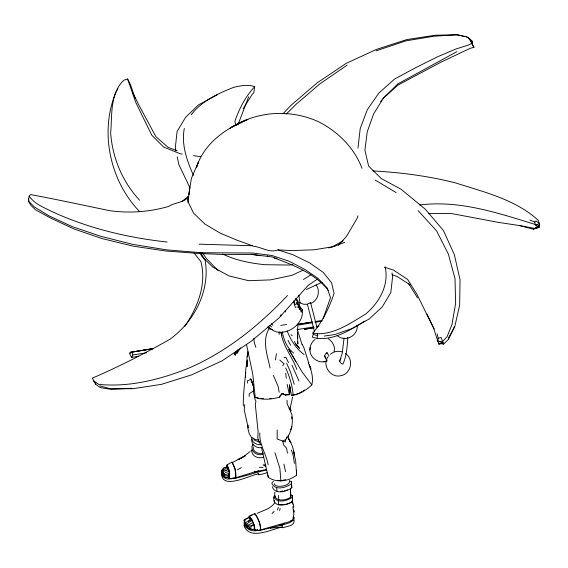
<?xml version="1.0" encoding="UTF-8"?>
<svg xmlns="http://www.w3.org/2000/svg" width="568" height="568" viewBox="0 0 568 568"><rect width="100%" height="100%" fill="white"/><g stroke="black" fill="none" stroke-linecap="round" stroke-linejoin="round"><path stroke-width="0.85" d="M224.026 476.225L225.127 477.503L227.69 477.489L228.08 476.822M268.274 326.224C279.477 341.105 305.3 326.245 302.169 309.382L299.954 306.834C300.373 313.366 299.868 306.23 296.78 306.99M287.096 400.291L287.089 403.635L291.995 414.846L291.853 418.829M221.896 471.255L221.797 472.221M248.117 518.066L249.21 516.333L254.784 513.536C258.191 518.158 261.01 524.591 260.336 530.363C261.266 524.619 258.177 519.259 255.572 514.381L255.025 514.033M279.158 334.474L279.179 331.918M252.852 445.844L252.866 444.425L251.944 446.427C251.276 452.504 257.609 455.834 262.863 454.4M299.939 307.409L299.954 306.834M131.797 357.378C135.148 349.498 126.039 350.903 131.797 357.378L138.741 356.25M272.725 486.677L272.612 487.692C276.084 494.771 286.897 491.476 291.817 487.784L291.32 481.785L289.417 480.585M291.817 487.784L291.32 481.785M130.079 353.665L130.1 352.82M245.085 522.915L245.809 524.008M182.065 201.356L188.036 196.713C185.537 202.577 173.836 202.492 168.852 206.376C149.554 211.942 129.327 213.511 109.432 210.614C83.269 205.218 56.963 199.482 30.786 194.611L29.153 196.123L28.4 201.257L30.942 205.396L35.465 209.762L50.957 218.24L74.017 228.989L101.913 238.524L133.338 246.192L165.863 251.013L197.827 253.413L226.22 254.62L251.56 254.507L270.276 256.679L272.69 257.055L274.436 258C294.032 265.355 315.247 273.577 328.467 290.589M226.525 466.676L227.008 466.008L228.08 467.223L229.209 471.454L228.819 477.297L229.181 478.575L229.436 471.241L227.065 464.88L226.334 466.775M382.846 98.782L397.82 85.172L440.541 62.388L470.169 48.337L473.982 47.314L472.533 45.291L472.633 41.578L468.493 37.729L466.072 37.048M298.988 306.166L296.553 302.474L296.02 304.661L295.36 304.597M249.16 396.428L249.245 393.823L253.356 390.94M274.649 495.573L274.032 496.191C271.184 508.126 286.847 505.889 292.563 501.48L292.271 495.58L290.461 494.529M247.712 352.671L247.556 356.903L247.911 351.762L246.952 357.208L247.115 366.537L247.158 360.034L245.766 369.292L245.44 377.578L245.667 372.565C244.687 383.698 243.061 395.016 243.317 406.141M131.861 388.242L111.562 389.421L100.486 387.667L95.637 384.302L95.701 382.569L94.025 381.341L92.336 378.11C118.939 366.736 144.769 353.466 169.981 339.238C194.568 321.396 210.643 290.049 205.02 259.491L202.101 256.722L199.794 252.767M347.772 337.3C347.162 346.366 346.807 355.873 342.831 364.216L341.24 363.435L339.586 361.312L340.949 358.507M229.124 474.94L229.28 473.3M277.191 430.011L277.149 439.014L285.413 442.01L285.711 439.476C291.086 433.199 293.024 424.914 292.066 416.813M267.571 472.604L261.493 474.351L258.717 474.763L258.738 473.96C252.149 474.003 221.79 490.972 221.591 473.648M344.073 338.045L342.184 353.466L339.586 361.312M384.515 267.223L393.539 270.098L407.682 279.499L417.011 294.416L433.647 328.318L437.779 341.105L442.983 342.958L438.979 344.279L439.029 343.406M184.316 128.403C181.156 144.783 187 160.645 193.468 175.441M297.582 330.448L297.859 326.146M248.131 425.084L247.889 428.698L249.26 433.689L251.347 437.147L255.337 439.554L258.717 440.129M244.339 524.278L243.928 525.315C249.089 541.347 272.718 528.602 282.637 526.997L282.615 527.786C286.485 526.351 294.714 526.145 294.118 520.43M259.846 432.965C258.951 444.112 266.229 453.917 268.146 464.759M188.477 199.112L188.81 195.236M228.08 467.223L228.286 467.769M229.145 474.72L229.252 473.627M260.343 530.256L260.478 528.957L260.343 530.37L282.615 524.931L289.872 522.603L293.933 519.855L294.125 517.327L293.301 516.177M222.322 471.894L222.99 470.496L227.321 467.599M293.301 517.519L292.818 519.592L289.794 521.63L260.35 529.923M274.855 492.286C272.881 502.446 285.597 500.855 290.717 497.177L290.582 488.324M357.982 148.12L360.226 128.503L367.389 109.603L378.813 93.131L394.526 79.087L415.165 67.94L437.509 56.8L455.777 49.061L468.387 45.057L471.845 43.367L469.977 39.803L467.002 36.75L456.154 34.833L433.916 36.224L405.786 40.875L376.137 50.843M245.965 524.626L246.249 525.776M236.387 352.607L237.239 353.033L237.687 349.789M472.292 44.077L472.633 41.578L469.977 39.803L473.982 47.314M428.748 213.639L450.644 213.369L498.257 222.358L519.543 225.567L533.693 229.259L534.886 228.45L539.075 227.527L539.6 223.927L538.173 220.242C515.46 199.467 484.156 192.098 455.579 182.924C428.492 176.009 400.731 172.438 372.842 170.911M288.068 394.49L285.534 394.71L281.778 393.532L285.676 395.15L289.375 394.71L290.461 389.527L290.305 386.886M438.979 344.279L437.779 341.105L438.191 338.301L437.119 333.778M274.202 501.374L274.337 500.458M222.542 473.826L222.62 472.477M334.147 351.585C335.503 346.622 332.529 341.517 328.446 338.805M327.182 360.85C318.747 364.94 307.877 356.619 310.277 347.446M255.948 400.873L255.323 404.7L258.099 431.467L257.801 437.545L258.341 439.959L260.698 444.815M309.851 350.094C309.915 345.912 311.64 341.915 315.062 339.423M188.739 194.767L191.437 178.281L198.637 161.639L196.478 167.581C203.593 143.86 225.844 128.041 247.975 119.344L229.983 128.169C256.771 110.994 289.985 108.658 318.925 121.907C338.109 131.804 354.318 147.857 361.979 168.284M276.446 353.686L275.416 359.871M300.074 309.666L299.336 304.136L297.362 299.968L295.608 298.306M454.265 326.43L453.924 328.141L448.535 339.316L443.608 344.109L439.788 343.526M244.737 404.615L244.204 409.748L248.209 427.938M253.882 524.86L251.34 525.918L249.253 528.268C249.48 529.845 251.766 530.235 252.845 529.248M237.346 350.541L235.294 355.085L234.428 354.673L234.953 352.295M236.181 351.116L235.294 355.085M287.181 384.344L289.375 394.71L289.46 384.557L291.448 395.435C299.123 394.725 306.351 390.209 311.825 384.877C313.621 378.224 311.512 371.224 309.24 364.933L310.916 368.937L308.239 362.675M228.826 471.135L228.648 470.354M292.634 397.075L289.829 409.528L289.318 408.136M275.317 496.83L275.501 496.041M191.189 114.701C201.959 100.877 218.062 93.429 234.009 87.238C240.782 85.775 247.968 84.128 254.698 86.705L253.804 92.868L252.533 93.912L243.182 108.616M245.106 523.916L245.44 522.752M279.562 510.667L280.18 508.325M228.869 470.68L228.237 471.596L225.319 472.661M312.833 333.025L313.33 334.403L312.23 337.136L317.058 338.379L317.732 333.75L312.833 333.025C322.617 321.552 329.262 307.664 334.09 293.429L331.57 282.814L323.256 272.413L309.603 262.863L292.875 254.705L277.958 249.899C269.892 253.25 261.749 247.179 253.811 246.292L236.458 240.001L220.256 233.164L204.927 224.062L193.61 213.199L187.937 201.597L187.923 197.756M357.961 215.755L357.166 218.275L346.48 236.409L338.414 245.291M302.169 309.382L301.21 312.308L299.996 307.742L300.096 309.581M237.971 124.733L248.67 96.801M290.759 429.649L291.888 426.398M245.497 525.173L245.632 524.598M323.121 318.733L330.498 297.696L327.182 287.877L318.037 278.434L304.846 269.381L289.275 261.294L272.143 255.55L252.902 253.03L201.335 252.732L166.488 249.835L132.671 244.354L101.061 236.366L72.342 226.682L49.068 215.875L34.336 206.965L29.124 201.789L28.457 198.779M228.755 469.424L228.421 468.046L226.973 469.864M293.166 517.924L293.848 514.416L292.847 506.67M286.258 438.382L286.861 436.899M244.467 522.155L244.041 523.171L245.206 526.6L248.954 529.617L254.201 530.91L260.116 530.299L258.788 530.377M189.57 193.106L188.888 194.661L189.861 187.603L178.785 164.436L177.23 156.846M277.276 509.986L278.419 507.409M234.428 354.673L235.457 352.401M247.257 521.346C248.947 521.048 252.348 519.18 249.409 517.895L250.658 519.237L251.028 518.939M310.398 303.007L310.575 302.637L307.359 304.143L314.502 331.542M328.134 356.647C321.516 365.224 330.761 378.494 340.977 375.675C351.003 373.971 354.276 359.068 345.387 353.58M227.172 466.122L227.065 466.094M448.308 338.237L454.805 326.543L459.675 305.08L460.037 279.726L454.315 254.563L443.345 230.402L425.219 209.159L400.987 189.165L381.249 178.565L368.625 166.119L364.912 150.243L367.219 131.854L373.616 113.934L383.57 97.845L397.948 83.851L456.864 51.674M267.883 326.678L269.033 328.765C261.827 340.693 267.443 355.348 270.056 367.915M326.962 360.084C324.172 357.797 323.923 354.496 326.983 352.636L328.986 355.902M254.393 514.203L254.784 513.536M116.199 91.746C99.18 131.35 109.837 180.766 139.572 211.53M117.065 90.276L117.924 88.807M247.676 527.402L247.591 528.297L249.572 528.822M184.636 326.643C197.394 307.955 206.951 284.291 200.866 261.543L194.228 253.257M251.951 520.316L251.809 519.841L254.095 526.131L254.578 530.569L257.361 530.427M250.978 520.26L251.83 519.89L251.489 519.77C250.161 517.469 252.625 521.14 251.489 519.77M237.239 353.033L240.52 347.857M231.659 462.6L231.957 462.132L232.34 462.395L234.974 468.685L235.777 472.874L235.905 478.114L229.181 478.575M253.385 524.385L252.696 525.443L253.385 524.392L254.088 525.861M380.73 101.566L381.71 100.103M274.656 502.857C270.78 508.8 263.197 510.447 257.155 513.33M254.698 86.705C245.433 96.524 239.199 108.708 234.84 121.495L236.054 125.677M225.411 467.208L225.091 467.67L227.626 466.562M282.715 365.792L284.071 363.875L279.768 360.055M246.334 526.209L246.604 527.182L247.435 527.317M248.443 527.097L250.239 525.293M246.484 344.3L252.767 374.198L255.231 397.486C263.055 400.191 271.745 399.425 279.577 397.124L282.381 393.482L285.676 395.15M279.868 395.988L280.819 394.76M222.386 472.185L222.4 471.397M227.825 468.983L228.478 468.153M247.101 527.04L248.614 525.982M223.075 469.218C218.659 473.371 223.948 479.91 229.195 478.994C241.812 477.773 253.846 472.718 266.243 470.091M221.967 471.262L221.769 470.339L223.778 468.834M248.578 517.846C249.132 516.589 250.332 517.505 250.225 518.584M221.769 470.339L222.124 469.935L222.329 470.851M223.103 469.317L222.933 468.87L224.119 467.606M283.02 113.742L290.717 105.549L317.228 82.814L346.146 63.382L376.414 49.43L406.844 39.575L435.514 35.209L458.007 34.762L464.461 36.586M222.514 469.558L224.367 467.855M222.968 473.982L222.202 473.464L222.386 472.846M330.313 354.283C333.451 351.422 338.137 350.605 342.163 351.848M287.55 295.459C259.406 325.265 226.852 351.663 189.002 368.029C160.595 379.509 129.504 387.419 98.704 384.387L94.025 381.341M222.912 475.025L222.976 474.372M286.08 114.239L296.063 104.299L319.869 83.894L347.126 65.135M272.051 513.436L274.166 511.335M519.543 225.567L534.886 228.45L537.676 227.363L539.337 225.73C500.713 213.923 460.534 199.702 419.575 205.012M251.205 520.884L246.519 523.937L246.058 525.365M223.274 472.356L222.677 472.931L223.181 473.357M534.744 222.067L535.979 220.902L539.6 223.927L535.411 224.85L534.744 222.067L529.816 219.986M533.693 229.259L534.928 228.095M250.58 529.298L251.326 527.977M249.899 451.702L242.607 457.339L238.042 459.64L245.369 455.728L232.234 462.643L235.102 468.955L235.905 478.114M274.259 483.51C274.642 488.757 290.539 485.917 289.382 481.281M250.751 451.113L251.865 450.175M294.508 455.075L293.521 450.956L295.687 461.322L296.624 475.125C288.92 481.202 276.637 483.325 268.323 477.297L261.543 447.776M273.456 481.408L272.029 482.658L271.973 483.688C275.48 490.837 286.322 487.6 291.285 483.844M252.199 522.808L247.783 525.521L247.179 526.401L247.392 527.239M222.493 471.142L221.889 471.603L222.244 471.994M225.382 470.503L223.117 471.994L222.727 473.57M222.464 470.794L223.359 470.112M292.215 497.398C287.451 500.77 277.283 503.724 273.911 497.156M245.944 522.681L245.305 523.128L245.738 523.781M224.559 473.293L223.529 474.457L223.025 474.202M290.773 520.97L291.249 520.636M317.384 279.115L308.239 285.328L278.739 318.194L251.106 341.325L222.187 360.765L191.664 374.866L161.369 384.373L132.692 388.739L109.844 388.618L99.847 385.885M246.547 524.527L245.923 524.953L246.342 525.514M246.945 525.116L247.868 524.505M303.44 279.484L310.873 274.834M246.491 521.964L245.404 523.014L245.198 524.718M285.711 439.476L282.63 441.357L283.872 445.312L286.577 448.173L287.429 453.094M534.886 228.45L536.37 227.541M537.853 226.632L539.337 225.73M228.08 477.333L229.018 476.758M364.947 321.026C350.577 329.788 334.68 340.275 317.058 338.379M299.35 393.099L301.885 391.572M303.156 390.805L304.611 389.939M231.957 462.132L227.065 464.88M279.889 524.491L282.615 524.931L284.334 523.263L282.615 524.931L279.122 524.669L280.514 524.299M343.093 240.768L332.351 246.839L328.638 247.96M255.231 397.486L255.735 397.202M237.509 469.722L241.336 467.634M247.257 518.534L244.07 519.976L244.212 521.765M225.489 470.865L227.136 470.006M245.056 521.864L244.389 520.636L245.475 520.075M266.016 469.58L254.301 471.866L258.823 471.128M248.976 517.299L244.07 519.976L244.389 520.636M228.947 476.63L226.462 477.368L224.878 477.148M252 514.999L249.21 516.333L249.934 516.731C252.54 520.842 255.501 525.464 254.578 530.569C258.248 530.05 253.633 531.57 254.279 529.333L254.578 530.569L260.101 530.299M229.593 474.812L226.284 475.821L224.651 475.728L223.43 474.124L224.537 473.605M248.216 521.317L249.899 520.529M306.408 289.502L322.077 282.204M303.042 270.176L291.881 275.352L270.368 279.889L248.642 280.699L229.067 275.934L212.695 267.045L205.02 259.491M344.733 242.28L333.842 246.583L314.118 249.778L292.243 250.58L277.958 249.899M229.131 473.272L226.312 474.429L223.65 474.649L223.87 476.609M252.852 529.475L253.917 529.064M260.016 529.901L262.04 529.34M217.168 94.821L198.353 104.995L185.544 117.377L177.088 131.471L175.327 147.573L176.016 150.946M295.218 394.561L291.448 395.435M296.56 394.078L298.654 393.34M310.128 303.539C317.796 301.551 320.856 291.001 316.049 284.902M438.191 338.301L441.066 337.385L443.608 344.109M135.184 98.683L130.597 84.88L127.587 79.009L123.824 80.18C109.688 93.727 112.272 115.162 110.653 132.962C112.485 158.018 122.468 181.845 139.65 200.248M347.211 338.244C353.154 337.243 357.847 331.471 357.222 325.414M284.504 490.795L287.451 489.928M235.834 477.724L254.279 472.001L258.404 471.184L256.814 471.504M283.957 357.769L285.832 357.251L288.487 362.597M323.774 361.752L324.413 361.582M281.778 480.535L285.541 479.64M234.172 478.036L232.511 478.348L235.429 478.157M293.031 264.496L289.616 265.057L264.936 264.702C250.41 263.247 235.805 260.371 222.606 254.017M312.428 321.978L297.767 324.363L310.703 322.262M315.02 321.559L322.035 320.402M131.627 352.053L153.374 348.518M296.915 325.294L311.811 322.873M315.148 322.333L322.063 321.211M132.522 355.057L146.508 352.785M304.306 329.326L313.941 327.757M297.099 329.596L313.664 326.919M316.284 326.493L318.896 326.067M304.384 329.298L313.976 327.743M280.748 325.393L286.613 324.505M324.349 336.043L334.737 334.545L352.132 328.474L369.292 318.925L382.356 306.727L390.848 292.492L392.616 276.396L392.005 272.924M227.385 477.518L226.888 477.574M536.582 227.867L539.075 227.527M263.481 457.29C258.27 458.944 251.12 456.352 251.83 449.87M280.706 491.292L282.985 490.993M269.715 398.651L271.163 398.459M263.417 453.051C258.987 454.35 252.668 452.49 253.221 446.839M441.4 343.136L442.983 342.958M270.183 528.169L282.637 526.997M265.306 464.801L263.012 464.887L265.845 466.484M317.732 333.75C335.645 333.927 351.244 322.681 365.998 313.834C379.389 302.282 389.314 284.873 385.104 266.79M346.565 338.414C343.193 338.762 339.55 337.868 337.058 335.482M267.272 255.955L267.698 255.955M227.25 466.363L227.647 466.363M199.176 244.162L252.185 245.752M307.657 304.327L303.56 304.228L299.698 302.723M261.315 447.634C256.14 448.479 251.29 444.51 251.695 439.121M259.299 467.258L263.027 467.379M279.243 504.732C283.538 504.916 288.239 504.434 291.782 501.792L292.669 504.192M261.152 444.666C256.58 445.284 251.645 442.394 251.674 437.388M260.868 398.452L263.445 398.665M251.34 525.918L251.901 525.989M277.795 480.287L279.406 480.5M274.436 258L276.978 258.348M182.108 154.063L180.368 153.821L163.726 147.105L151.812 135.241L135.802 102.488L127.587 79.009M193.447 155.653L200.419 156.64M167.177 242.025C127.516 237.715 88.253 228.315 51.937 211.566C43.729 207.327 34.563 204.075 29.153 196.123M437.779 341.105L442.358 341.808L447.108 336.689L451.965 324.52L455.642 303.319L455.003 278.569L448.337 254.045L436.629 230.892L418.14 210.692M251.539 254.152L260.556 255.728M250.893 529.703L250.275 529.575M259.185 441.954L254.62 440.299L253.349 438.397M272.391 329.49L269.033 328.765M258.49 441.797L259.526 442.032M325.826 357.719L324.406 356.001M223.7 475.231L222.628 474.6L223.508 475.494M313.33 334.403L317.789 335.731M392.048 274.869L396.918 276.339L410.16 284.944M256.416 397.422L258.468 398.083M250.531 528.694L249.387 527.629M177.038 150.697L168.1 147.339L155.944 136.71L138.578 104.54L132.663 92.321M254.116 525.116L253.598 524.825L254.066 525.386M375.185 180.063L396.159 192.609M247.279 526.969L248.273 528.432M304.121 354.595C296.098 348.617 290.66 340.097 287.159 330.895M269.793 325.308L271.625 326.884M271.263 323.703L272.889 325.18M291.064 334.694L292.137 335.709M295.225 299.386L296.482 300.579C297.376 299.84 299.563 311.825 299.009 306.663M293.812 353.175C286.989 348.049 283.73 339.905 282.268 331.691M218.247 270.744L206.475 258.674L202.599 252.945M252.519 521.467L252.121 520.657M535.411 224.85L537.676 227.363M295.772 344.023L299.379 348.241L295.772 344.023L294.423 341.538M221.861 472.597L222.202 473.009M245.802 525.542L245.497 525.18L245.859 525.641M228.691 470.19L229.174 470.993M246.256 526.742L246.604 527.182M200.667 252.817L204.65 259.519M311.825 384.877L302.254 372.182L288.743 349.341L295.807 361.567M254.357 526.288L254.677 527.118M222.486 474.067L222.826 474.521M288.303 438.46C291.391 442.649 293.187 447.705 293.968 452.824M252.1 381.348L250.843 379.467L247.343 380.88L247.392 383.123M408.406 283.247L417.608 297.973M293.564 301.004L294.82 303.014M288.721 439.249L290.823 442.777L288.551 438.184L288.239 435.209M251.759 380.695L250.63 378.764L253.328 385.629L253.619 393.02L255.359 400.447M200.88 252.682L201.746 254.194M288.054 340.473L290.695 345.294M93.763 380.737L95.637 384.302M427.008 314.196L428.513 317.271M273.336 375.341L278.242 386.666L279.144 392.36M302.247 344.343L303.951 347.829L308.765 363.066M296.78 369.37C292.279 356.846 282.871 345.94 281.089 332.663L281.82 335.61M428.89 318.044L434.25 329.099M286.613 363.193L290.589 372.303L294.245 384.33M258.028 473.258L258.717 474.763M298.981 381.029L291.952 365.16M285.725 367.979C289.595 376.683 292.506 385.963 293.159 395.491M297.263 329.262L302.084 344.748M293.741 510.007L294.551 512.059M253.328 385.629L251.844 381.611L253.704 387.404M290.212 408.072L291.214 410.806M471.845 43.367L472.533 45.291M279.392 396.599L279.577 397.124M294.231 304.065L295.474 307.707M291.391 450.019L293.095 455.046L294.423 463.438M255.827 347.353L254.286 342.341L253.782 338.372M291.881 501.011L293.571 504.796L293.727 507.401M317.036 327.736L310.575 302.637M274.947 452.717L279.896 468.451L280.869 481.082M283.894 464.155L285.59 471.696M293.727 301.274L294.472 304.462M249.835 518.996L250.076 520.061M267.84 475.054L268.323 477.297M289.254 408.179L289.552 409.585M298.839 295.253L300.046 303.17M285.193 310.469L285.434 311.938M289.481 392.665L289.751 394.341M276.58 487.692L277.163 491.611M297.682 341.78L297.817 344.016L297.433 331.996L297.767 338.18M280.89 314.707L281.032 316.064M285.718 373.162L286.265 378.324M326.983 352.636L327.047 353.651M278.405 495.388L278.831 499.833M292.271 495.58L292.563 501.48M278.334 500.813L278.554 504.902M296.624 475.125L296.411 470.19M290.717 497.177L290.397 488.16M223.366 468.415L223.38 468.934M297.497 333.558L297.554 336.135M188.036 196.713L188.157 202.613M299.002 305.825L299.009 306.329M257.56 529.49L257.453 530.462L254.67 529.667L257.467 530.462L257.56 529.49M153.516 348.596L131.691 352.146L153.509 348.603M256.083 530.505L255.124 530.555L256.083 530.519"/></g></svg>
